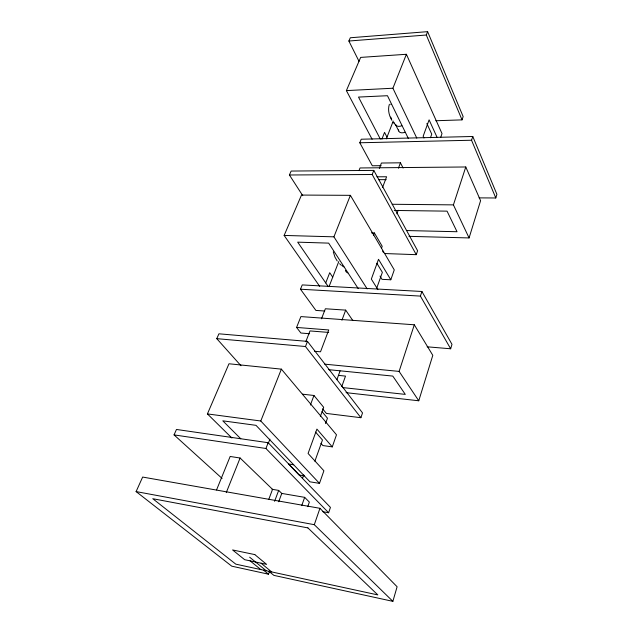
<?xml version="1.0" encoding="UTF-8"?>
<svg xmlns="http://www.w3.org/2000/svg" width="633" height="633" viewBox="0 0 633 633"><rect width="100%" height="100%" fill="white"/><g stroke="black" fill="none" stroke-linecap="round" stroke-linejoin="round"><path stroke-width="0.95" d="M268.946 571.338L273.875 575.373L392.871 601.35L397.105 586.751L319.95 508.307L142.654 477.06L136.103 491.588L231.765 566.179L268.487 574.194L269.611 571.085M389.39 104.279C387.562 109.628 389.05 115.602 391.882 120.325M427.117 346.813L450.656 348.775L451.986 344.344L421.91 291.481L302.242 284.913L300.493 289.218L315.899 310.415L324.745 311.017M479.062 197.876L495.805 197.979L496.897 194.323L472.78 136.483L361.237 139.22L359.805 142.773L372.323 165.775L381.161 165.68M346.069 392.666L418.761 400.776L432.798 355.335L414.306 324.792L300.897 316.587L296.584 327.435L300.889 333.021L309.616 333.733M408.942 236.338L469.077 237.937L480.582 200.685L465.777 166.977L360.035 167.959L358.966 170.641M418.761 400.776L399.106 371.405L414.306 324.792M469.077 237.937L453.418 204.878L465.777 166.977M450.656 348.775L420.399 296.094L421.91 291.481M495.805 197.979L471.545 140.241L472.78 136.483M322.83 511.717L328.622 512.746L330.442 507.397L268.17 442.712L176.472 429.459L174.059 434.895L222.08 478.429M322.624 408.871L326.399 413.428L360.897 417.709L362.527 412.906L307.472 341.393L218.923 333.805L216.771 338.655L240.991 365.739M385.038 253.548L416.261 254.672L417.598 250.731L373.794 170.404L291.156 171.052L289.416 174.985L302.74 195.66M435.773 120.745L462.035 119.874L463.15 116.591L427.615 31.65L350.318 37.766L348.87 41.018L359.03 61.33M392.871 601.35L314.3 524.686L319.95 508.307M240.793 438.796L222.8 420.826L255.993 425.336L309.948 481.816L319.483 483.367L323.898 470.778L308.081 453.457L316.911 429.103L332.27 446.882L336.495 434.8L281.376 369.142L228.98 363.769L207.426 413.911L231.907 438.036M380.029 276.075L382.023 279.343L390.806 279.778L394.264 269.887L350.389 195.336L301.49 195.067L284.138 235.436L319.681 286.314M440.734 137.25L442.016 133.587L406.394 54.28L360.66 57.405L346.386 90.606L372.093 139.228M307.741 506.661L309.355 502.08L304.663 497.348L281.772 493.416L278.694 501.74M341.773 386.557L345.507 376.105L338.473 375.377M301.712 505.648L304.663 497.348M325.528 423.588L327.467 418.176L322.047 411.664M314.878 461.22L322.466 439.998L315.59 432.102M376.643 288.363L382.364 272.348L376.864 263.273M430.456 137.765L431.746 134.149L426.856 123.522M302.416 478.588L303.745 474.908M336.906 379.721L340.087 370.914M396.891 213.804L398.165 210.267M320.353 416.459L323.685 407.304L313.952 395.483L302.479 394.169M381.525 248.144L382.197 246.292L374.372 232.936L371.421 232.865M274.603 501.336L278.67 490.401L272.048 489.269M310.392 405.049L313.952 395.483M341.907 320.274L345.681 310.123L325.362 308.762L321.501 318.787M373.383 235.587L374.372 232.936M398.418 168.228L400.436 162.808L381.414 163.029L379.349 168.402M268.724 499.524L272.538 489.356L240.113 458.015L230.167 456.464L216.565 489.918M382.53 187.518L386.597 176.765L376.88 176.805M305.794 341.709L309.988 330.932L328.701 332.428M328.622 512.746L265.931 448.48L268.17 442.712M360.897 417.709L305.478 346.52L307.472 341.393M416.261 254.672L372.196 174.51L373.794 170.404M462.035 119.874L426.31 35.021L427.615 31.65M268.155 443.717L269.919 439.152M329.105 286.496L338.797 261.492M386.344 138.849L393.235 121.061M325.726 282.927L329.722 272.712L332.721 277.167M381.905 139.141L384.548 132.368L387 137.155M319.483 483.367L260.788 421L281.376 369.142M367.172 288.893L333.915 236.829L350.389 195.336M416.799 138.105L392.911 88.232L406.394 54.28M226.258 492.601L240.113 458.015M348.87 41.018L426.31 35.021M346.386 90.606L392.911 88.232M359.805 142.773L471.545 140.241M289.416 174.985L372.196 174.51M378.463 179.677L386.201 179.653M392.191 204.269L453.418 204.878M394.28 210.449L447.056 211.145L457.034 231.733L406.346 230.539M284.138 235.436L333.915 236.829M300.493 289.218L420.399 296.094M296.584 327.435L328.756 329.959L320.504 351.813L314.601 351.283M216.771 338.655L305.478 346.52M324.689 364.157L399.106 371.405M328.638 369.664L392.792 376.089L405.294 394.391L342.445 387.538M207.426 413.911L260.788 421M332.27 446.882L322.862 445.553L320.915 443.329M174.059 434.895L265.931 448.48M293.688 464.788L288.49 463.989L299.085 474.987L304.212 475.81M136.103 491.588L314.3 524.686M250.098 560.854L260.836 569.573M263.534 570.159L268.487 574.194M249.655 557.19L266.232 570.744M261.065 563.188L271.668 571.923M339.612 263.724L341.163 265.148M395.926 125.263L393.069 122.177M278.67 490.401L282.089 493.732M393.813 122.375L394.683 123.443M327.941 286.14L297.692 242.154L328.662 243.127L358.215 288.585M345.681 310.123L352.763 320.448M337.191 260.986L334.952 257.093L333.274 251.831M377.901 289.598L371.334 279.09L378.51 259.308L390.806 279.778M382.601 251.032L383.574 252.686M380.33 139.086L358.507 97.071L387.459 95.71L408.325 138.437M400.436 162.808L403.118 168.046M390.696 117.113L391.661 119.059M398.648 130.881L395.451 124.416A5.705 3.711 -27 0 0 401.836 125.738M423.975 137.986L423.153 136.245L429.095 119.859L437.118 137.432M347.857 272.894A6.195 4.486 -32.7 0 1 345.46 270.386M343.941 266.873A6.243 4.486 -32.7 0 1 342.002 265.449M405.009 132.218A5.657 3.711 -26.9 0 1 398.529 129.884M390.909 104.318A1.219 0.775 -27.1 0 1 390.68 104.239M307.899 527.898L152.767 498.709L235.8 564.153L377.83 594.917L307.899 527.898M254.806 554.595L232.588 549.95L244.662 559.699L266.596 564.367L254.806 554.595"/></g></svg>
